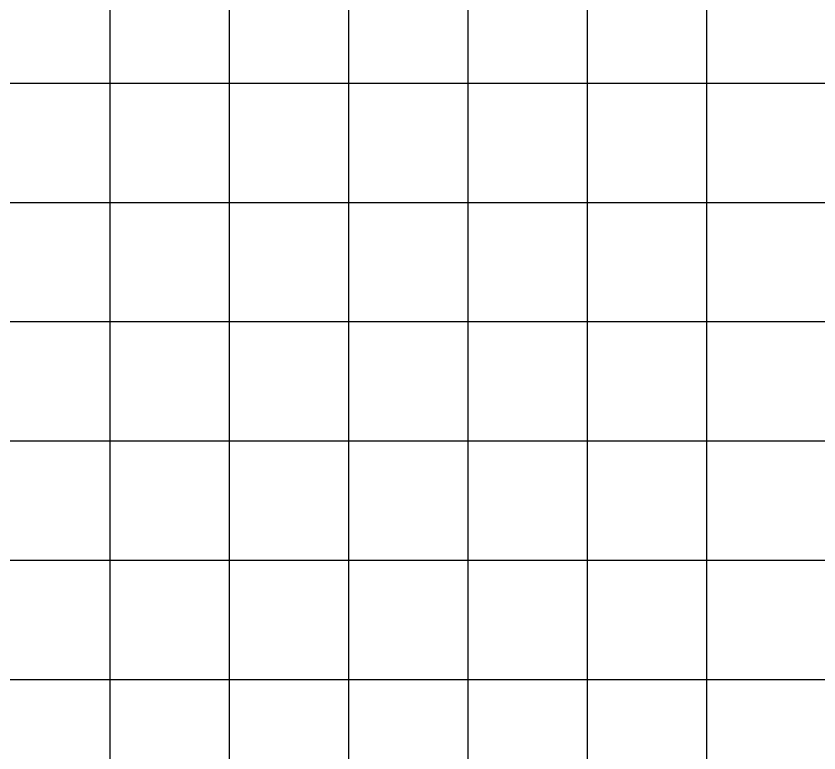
# Model space of a CAD drawing. Header units: centimetres. Extents: x -3207095 to 15275363, y -32656 to 4798027.
# Drawn here: x 710328.23 to 710353.46, y 4438184.83 to 4438208 of the extents above; entities that cross this region are included whole.
import ezdxf

# ---------------------------------------------------------------- set-up
doc = ezdxf.new("R2010")
doc.units = ezdxf.units.CM
doc.layers.add('a_seramik', color=241, linetype='Continuous')

msp = doc.modelspace()

# ---------------------------------------------------------------- linework, layer by layer
at = {"layer": 'a_seramik', "color": 253}
for p, q in [((710331.178, 4438273.392), (710331.178, 4437898.392)), ((710334.928, 4438273.392), (710334.928, 4437898.392)), ((710338.678, 4438273.392), (710338.678, 4437898.392)), ((710342.428, 4438273.392), (710342.428, 4437898.392)), ((710346.178, 4438273.392), (710346.178, 4437898.392)), ((710349.928, 4438273.392), (710349.928, 4437898.392)), ((710318.392, 4438205.892), (710378.128, 4438205.892)), ((710244.928, 4438202.142), (710378.128, 4438202.142)), ((710244.928, 4438198.392), (710378.128, 4438198.392)), ((710244.928, 4438194.642), (710378.128, 4438194.642)), ((710244.928, 4438190.892), (710378.128, 4438190.892)), ((710244.928, 4438187.142), (710378.128, 4438187.142))]:
    msp.add_line(p, q, dxfattribs=at)

doc.saveas('drawing.dxf')
